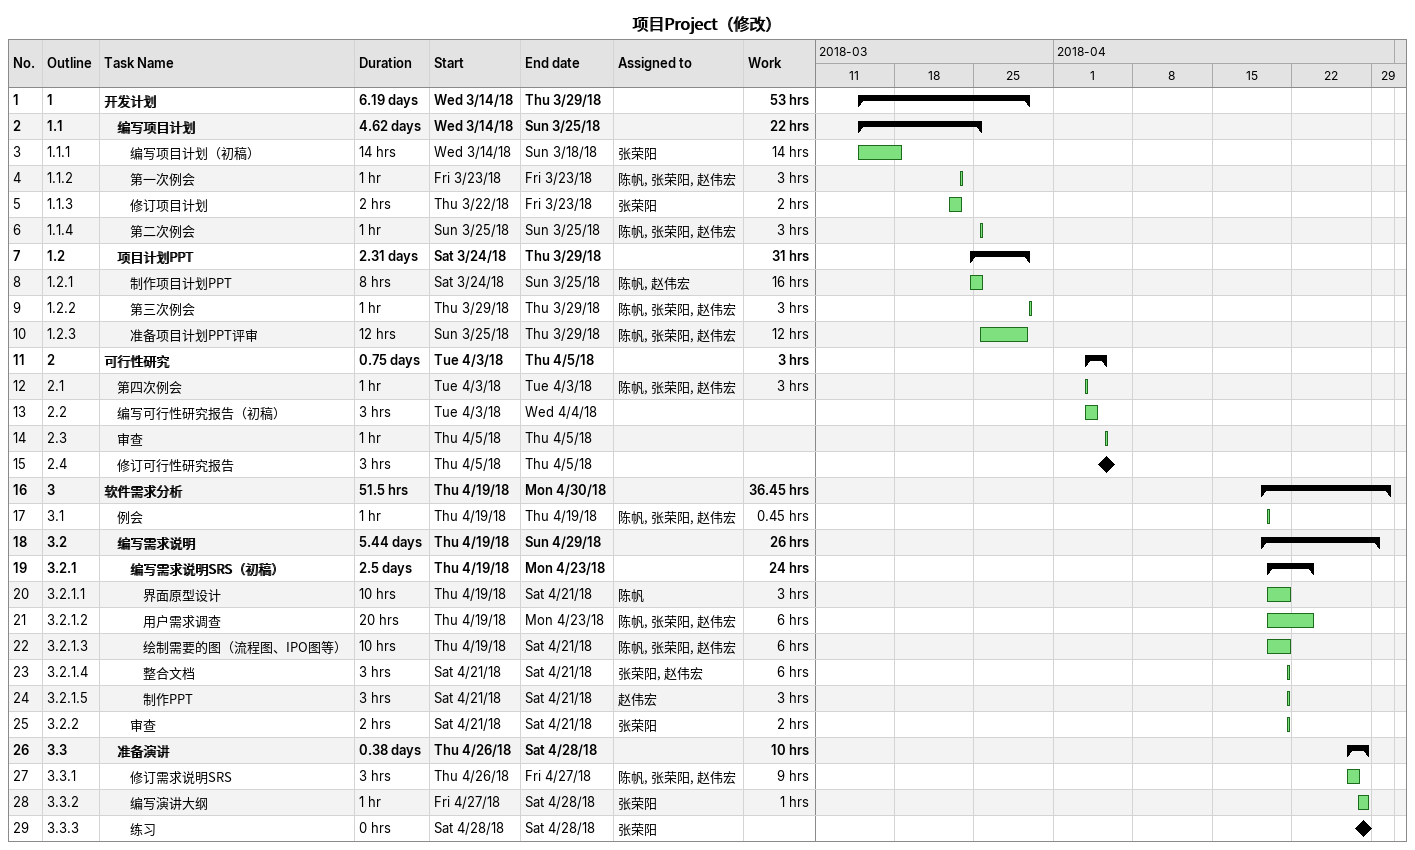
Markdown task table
项目Project（修改）

| ID | WBS | Task | Duration | Start | Finish | Resources | Work (h) |
|---|---|---|---|---|---|---|---|
| 1 | 1 | **开发计划** | 6.19d | 2018-03-14 | 2018-03-29 |  | 53 |
| 2 | 1.1 | **编写项目计划** | 4.62d | 2018-03-14 | 2018-03-25 |  | 22 |
| 3 | 1.1.1 | 编写项目计划（初稿） | 14h | 2018-03-14 | 2018-03-18 | 张荣阳 | 14 |
| 4 | 1.1.2 | 第一次例会 | 1h | 2018-03-23 | 2018-03-23 | 陈帆, 张荣阳, 赵伟宏 | 3 |
| 5 | 1.1.3 | 修订项目计划 | 2h | 2018-03-22 | 2018-03-23 | 张荣阳 | 2 |
| 6 | 1.1.4 | 第二次例会 | 1h | 2018-03-25 | 2018-03-25 | 陈帆, 张荣阳, 赵伟宏 | 3 |
| 7 | 1.2 | **项目计划PPT** | 2.31d | 2018-03-24 | 2018-03-29 |  | 31 |
| 8 | 1.2.1 | 制作项目计划PPT | 8h | 2018-03-24 | 2018-03-25 | 陈帆, 赵伟宏 | 16 |
| 9 | 1.2.2 | 第三次例会 | 1h | 2018-03-29 | 2018-03-29 | 陈帆, 张荣阳, 赵伟宏 | 3 |
| 10 | 1.2.3 | 准备项目计划PPT评审 | 12h | 2018-03-25 | 2018-03-29 | 陈帆, 张荣阳, 赵伟宏 | 12 |
| 11 | 2 | **可行性研究** | 0.75d | 2018-04-03 | 2018-04-05 |  | 3 |
| 12 | 2.1 | 第四次例会 | 1h | 2018-04-03 | 2018-04-03 | 陈帆, 张荣阳, 赵伟宏 | 3 |
| 13 | 2.2 | 编写可行性研究报告（初稿） | 3h | 2018-04-03 | 2018-04-04 |  |  |
| 14 | 2.3 | 审查 | 1h | 2018-04-05 | 2018-04-05 |  |  |
| 15 | 2.4 | 修订可行性研究报告 | 3h | 2018-04-05 | 2018-04-05 |  |  |
| 16 | 3 | **软件需求分析** | 51.5h | 2018-04-19 | 2018-04-30 |  | 36.45 |
| 17 | 3.1 | 例会 | 1h | 2018-04-19 | 2018-04-19 | 陈帆, 张荣阳, 赵伟宏 | 0.45 |
| 18 | 3.2 | **编写需求说明** | 5.44d | 2018-04-19 | 2018-04-29 |  | 26 |
| 19 | 3.2.1 | **编写需求说明SRS（初稿）** | 2.5d | 2018-04-19 | 2018-04-23 |  | 24 |
| 20 | 3.2.1.1 | 界面原型设计 | 10h | 2018-04-19 | 2018-04-21 | 陈帆 | 3 |
| 21 | 3.2.1.2 | 用户需求调查 | 20h | 2018-04-19 | 2018-04-23 | 陈帆, 张荣阳, 赵伟宏 | 6 |
| 22 | 3.2.1.3 | 绘制需要的图（流程图、IPO图等） | 10h | 2018-04-19 | 2018-04-21 | 陈帆, 张荣阳, 赵伟宏 | 6 |
| 23 | 3.2.1.4 | 整合文档 | 3h | 2018-04-21 | 2018-04-21 | 张荣阳, 赵伟宏 | 6 |
| 24 | 3.2.1.5 | 制作PPT | 3h | 2018-04-21 | 2018-04-21 | 赵伟宏 | 3 |
| 25 | 3.2.2 | 审查 | 2h | 2018-04-21 | 2018-04-21 | 张荣阳 | 2 |
| 26 | 3.3 | **准备演讲** | 0.38d | 2018-04-26 | 2018-04-28 |  | 10 |
| 27 | 3.3.1 | 修订需求说明SRS | 3h | 2018-04-26 | 2018-04-27 | 陈帆, 张荣阳, 赵伟宏 | 9 |
| 28 | 3.3.2 | 编写演讲大纲 | 1h | 2018-04-27 | 2018-04-28 | 张荣阳 | 1 |
| 29 | 3.3.3 | 练习 | 0h | 2018-04-28 | 2018-04-28 | 张荣阳 |  |
